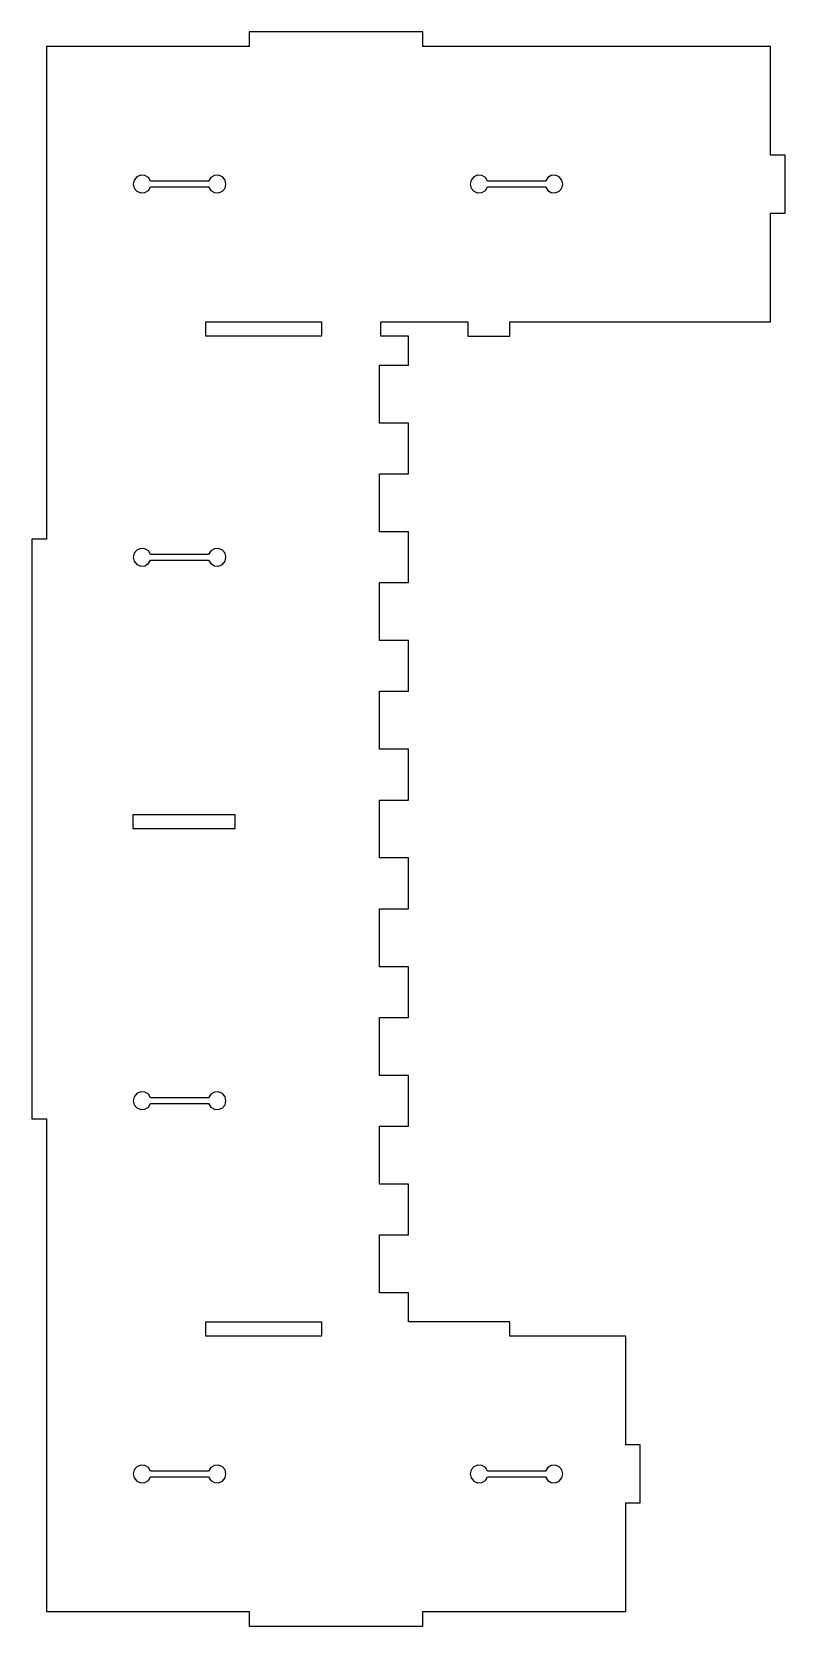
# Model space of a CAD drawing. Header units: millimetres. Extents: x 2746 to 2990, y 1296 to 1812.
import ezdxf

# ---------------------------------------------------------------- set-up
doc = ezdxf.new("R2010")
doc.units = ezdxf.units.MM

msp = doc.modelspace()

# ---------------------------------------------------------------- linework, layer by layer
for points in [[(2989.95, 1771.75), (2989.95, 1771.75), (2985.26, 1771.75), (2985.26, 1806.9), (2872.76, 1806.9), (2872.76, 1811.59), (2872.76, 1811.59), (2816.51, 1811.59), (2816.51, 1806.92), (2816.51, 1806.9), (2750.88, 1806.9), (2750.88, 1647.53), (2750.86, 1647.53), (2746.2, 1647.53), (2746.2, 1647.53), (2746.2, 1460.03), (2750.87, 1460.03), (2750.88, 1460.03), (2750.88, 1300.65), (2816.51, 1300.65), (2816.51, 1295.96), (2872.76, 1295.96), (2872.76, 1300.65), (2872.76, 1300.65), (2938.38, 1300.65), (2938.38, 1335.81), (2943.07, 1335.81), (2943.07, 1354.56), (2943.06, 1354.56), (2938.38, 1354.56), (2938.38, 1389.71), (2938.38, 1389.71), (2900.88, 1389.71), (2900.88, 1394.4), (2900.88, 1394.4), (2900.88, 1394.4), (2868.07, 1394.4), (2868.07, 1403.78), (2858.7, 1403.78), (2858.7, 1403.78), (2858.7, 1422.53), (2858.7, 1422.53), (2868.07, 1422.53), (2868.07, 1438.93), (2858.7, 1438.93), (2858.7, 1457.68), (2858.7, 1457.68), (2868.07, 1457.68), (2868.07, 1457.69), (2868.07, 1474.09), (2858.7, 1474.09), (2858.7, 1492.84), (2868.07, 1492.84), (2868.07, 1509.25), (2858.7, 1509.25), (2858.7, 1528), (2868.07, 1528), (2868.07, 1544.4), (2858.7, 1544.4), (2858.7, 1563.15), (2868.07, 1563.15), (2868.07, 1579.56), (2858.7, 1579.56), (2858.7, 1598.31), (2868.07, 1598.31), (2868.07, 1614.71), (2858.7, 1614.71), (2858.7, 1633.46), (2858.7, 1633.46), (2868.07, 1633.46), (2868.07, 1649.87), (2858.7, 1649.87), (2858.7, 1668.62), (2868.07, 1668.62), (2868.07, 1685.03), (2858.7, 1685.03), (2858.7, 1685.03), (2858.7, 1703.78), (2858.7, 1703.78), (2868.07, 1703.78), (2868.07, 1713.15), (2859.09, 1713.15), (2859.09, 1717.84), (2859.09, 1717.84), (2887.22, 1717.84), (2887.22, 1713.15), (2900.88, 1713.15), (2900.88, 1717.84), (2985.26, 1717.84), (2985.26, 1753), (2989.94, 1753), (2989.95, 1753)], [(2781.42, 1759.52), (2781.42, 1759.52), (2781.42, 1759.52), (2782.76, 1759.61), (2782.76, 1759.61), (2782.76, 1759.61), (2783.91, 1760.3), (2783.92, 1760.3), (2784.63, 1761.43), (2803.38, 1761.43), (2804.1, 1760.3), (2804.1, 1760.3), (2805.25, 1759.61), (2805.26, 1759.61), (2805.26, 1759.61), (2806.59, 1759.52), (2806.59, 1759.52), (2807.83, 1760.04), (2807.83, 1760.04), (2807.83, 1760.04), (2808.7, 1761.06), (2808.7, 1761.07), (2809.01, 1762.37), (2809.01, 1762.37), (2808.7, 1763.68), (2808.7, 1763.68), (2807.83, 1764.7), (2807.83, 1764.7), (2806.59, 1765.22), (2806.59, 1765.22), (2806.59, 1765.22), (2805.26, 1765.13), (2805.25, 1765.13), (2804.1, 1764.44), (2804.1, 1764.44), (2803.38, 1763.31), (2784.63, 1763.31), (2783.92, 1764.44), (2783.91, 1764.44), (2782.76, 1765.13), (2782.76, 1765.13), (2782.76, 1765.13), (2781.43, 1765.22), (2781.42, 1765.22), (2781.42, 1765.22), (2780.19, 1764.7), (2780.19, 1764.7), (2779.32, 1763.68), (2779.32, 1763.68), (2779.01, 1762.37), (2779.32, 1761.07), (2779.32, 1761.07), (2779.32, 1761.06), (2780.19, 1760.04), (2780.19, 1760.04)], [(2915.62, 1759.52), (2915.62, 1759.52), (2916.86, 1760.04), (2916.86, 1760.04), (2917.73, 1761.07), (2918.04, 1762.37), (2918.04, 1762.37), (2917.73, 1763.68), (2916.86, 1764.7), (2916.86, 1764.7), (2915.62, 1765.22), (2914.29, 1765.13), (2914.29, 1765.13), (2913.13, 1764.44), (2913.13, 1764.44), (2912.42, 1763.31), (2912.41, 1763.31), (2893.66, 1763.31), (2893.66, 1763.31), (2892.95, 1764.44), (2892.95, 1764.44), (2891.79, 1765.13), (2891.79, 1765.13), (2890.46, 1765.22), (2890.45, 1765.22), (2889.22, 1764.7), (2889.22, 1764.7), (2888.35, 1763.68), (2888.35, 1763.68), (2888.04, 1762.37), (2888.35, 1761.07), (2889.22, 1760.04), (2889.22, 1760.04), (2890.45, 1759.52), (2890.46, 1759.52), (2891.79, 1759.61), (2891.79, 1759.61), (2892.95, 1760.3), (2892.95, 1760.3), (2893.66, 1761.43), (2893.66, 1761.43), (2912.41, 1761.43), (2913.13, 1760.3), (2913.13, 1760.3), (2914.29, 1759.61)], [(2839.95, 1713.15), (2802.45, 1713.15), (2802.45, 1717.84), (2839.95, 1717.84)], [(2781.42, 1638.82), (2781.42, 1638.82), (2782.76, 1638.91), (2782.76, 1638.91), (2783.92, 1639.6), (2784.63, 1640.73), (2784.63, 1640.73), (2803.38, 1640.73), (2804.1, 1639.6), (2804.1, 1639.6), (2805.25, 1638.91), (2805.26, 1638.91), (2805.26, 1638.91), (2806.59, 1638.82), (2806.59, 1638.82), (2807.83, 1639.34), (2807.83, 1639.34), (2808.7, 1640.36), (2808.7, 1640.36), (2809.01, 1641.67), (2808.7, 1642.97), (2807.83, 1644), (2807.83, 1644), (2806.59, 1644.52), (2806.59, 1644.52), (2805.26, 1644.43), (2805.25, 1644.43), (2804.1, 1643.74), (2804.1, 1643.74), (2803.38, 1642.61), (2803.38, 1642.61), (2784.63, 1642.61), (2783.92, 1643.74), (2783.91, 1643.74), (2782.76, 1644.43), (2782.76, 1644.43), (2781.42, 1644.52), (2781.42, 1644.52), (2780.19, 1644), (2779.32, 1642.97), (2779.32, 1642.97), (2779.01, 1641.67), (2779.32, 1640.36), (2779.32, 1640.36), (2780.19, 1639.34)], [(2811.82, 1558.46), (2811.82, 1553.78), (2779.01, 1553.78), (2779.01, 1558.46)], [(2781.42, 1463.04), (2781.42, 1463.04), (2782.76, 1463.13), (2782.76, 1463.13), (2783.92, 1463.82), (2784.63, 1464.95), (2784.63, 1464.95), (2803.38, 1464.95), (2804.1, 1463.82), (2804.1, 1463.81), (2805.25, 1463.13), (2805.26, 1463.13), (2805.26, 1463.13), (2806.59, 1463.04), (2806.59, 1463.04), (2807.83, 1463.56), (2807.83, 1463.56), (2808.7, 1464.58), (2808.7, 1464.58), (2809.01, 1465.89), (2808.7, 1467.19), (2807.83, 1468.22), (2807.83, 1468.22), (2806.59, 1468.74), (2806.59, 1468.74), (2806.59, 1468.74), (2805.26, 1468.65), (2805.25, 1468.64), (2804.1, 1467.96), (2804.1, 1467.96), (2804.1, 1467.96), (2803.38, 1466.83), (2803.38, 1466.82), (2784.63, 1466.82), (2783.92, 1467.96), (2783.91, 1467.96), (2782.76, 1468.64), (2782.76, 1468.65), (2781.42, 1468.74), (2781.42, 1468.74), (2780.19, 1468.22), (2779.32, 1467.19), (2779.32, 1467.19), (2779.01, 1465.89), (2779.32, 1464.58), (2779.32, 1464.58), (2780.19, 1463.56)], [(2839.95, 1394.4), (2839.95, 1389.71), (2802.45, 1389.71), (2802.45, 1394.4)], [(2781.42, 1342.33), (2781.42, 1342.33), (2782.76, 1342.42), (2782.76, 1342.43), (2783.92, 1343.11), (2784.63, 1344.25), (2784.63, 1344.25), (2803.38, 1344.25), (2804.1, 1343.11), (2804.1, 1343.11), (2805.25, 1342.43), (2805.26, 1342.42), (2806.59, 1342.33), (2806.59, 1342.33), (2807.83, 1342.85), (2807.83, 1342.85), (2808.7, 1343.88), (2808.7, 1343.88), (2809.01, 1345.18), (2808.7, 1346.49), (2807.83, 1347.51), (2807.83, 1347.51), (2806.59, 1348.03), (2806.59, 1348.03), (2805.26, 1347.94), (2805.25, 1347.94), (2804.1, 1347.26), (2804.1, 1347.25), (2803.38, 1346.12), (2803.38, 1346.12), (2784.63, 1346.12), (2783.92, 1347.25), (2783.91, 1347.26), (2782.76, 1347.94), (2782.76, 1347.94), (2781.42, 1348.03), (2781.42, 1348.03), (2780.19, 1347.51), (2779.32, 1346.49), (2779.32, 1346.49), (2779.01, 1345.18), (2779.32, 1343.88), (2779.32, 1343.88), (2780.19, 1342.85)], [(2890.45, 1342.33), (2890.46, 1342.33), (2891.79, 1342.42), (2891.79, 1342.42), (2891.8, 1342.43), (2892.95, 1343.11), (2892.95, 1343.11), (2893.66, 1344.25), (2893.66, 1344.25), (2912.41, 1344.25), (2913.13, 1343.11), (2913.13, 1343.11), (2914.29, 1342.43), (2914.29, 1342.42), (2915.62, 1342.33), (2915.63, 1342.33), (2916.86, 1342.85), (2916.86, 1342.85), (2917.73, 1343.88), (2917.73, 1343.88), (2918.04, 1345.18), (2917.73, 1346.49), (2916.86, 1347.51), (2916.86, 1347.51), (2915.62, 1348.03), (2915.62, 1348.03), (2914.29, 1347.94), (2914.28, 1347.94), (2913.13, 1347.26), (2913.13, 1347.25), (2912.42, 1346.12), (2912.41, 1346.12), (2893.66, 1346.12), (2893.66, 1346.12), (2892.95, 1347.25), (2892.95, 1347.25), (2891.8, 1347.94), (2891.79, 1347.94), (2890.46, 1348.03), (2890.45, 1348.03), (2889.22, 1347.51), (2888.35, 1346.49), (2888.35, 1346.49), (2888.04, 1345.18), (2888.04, 1345.18), (2888.35, 1343.88), (2888.35, 1343.88), (2889.22, 1342.85), (2889.22, 1342.85)]]:
    msp.add_lwpolyline(points, close=True)

doc.saveas('drawing.dxf')
